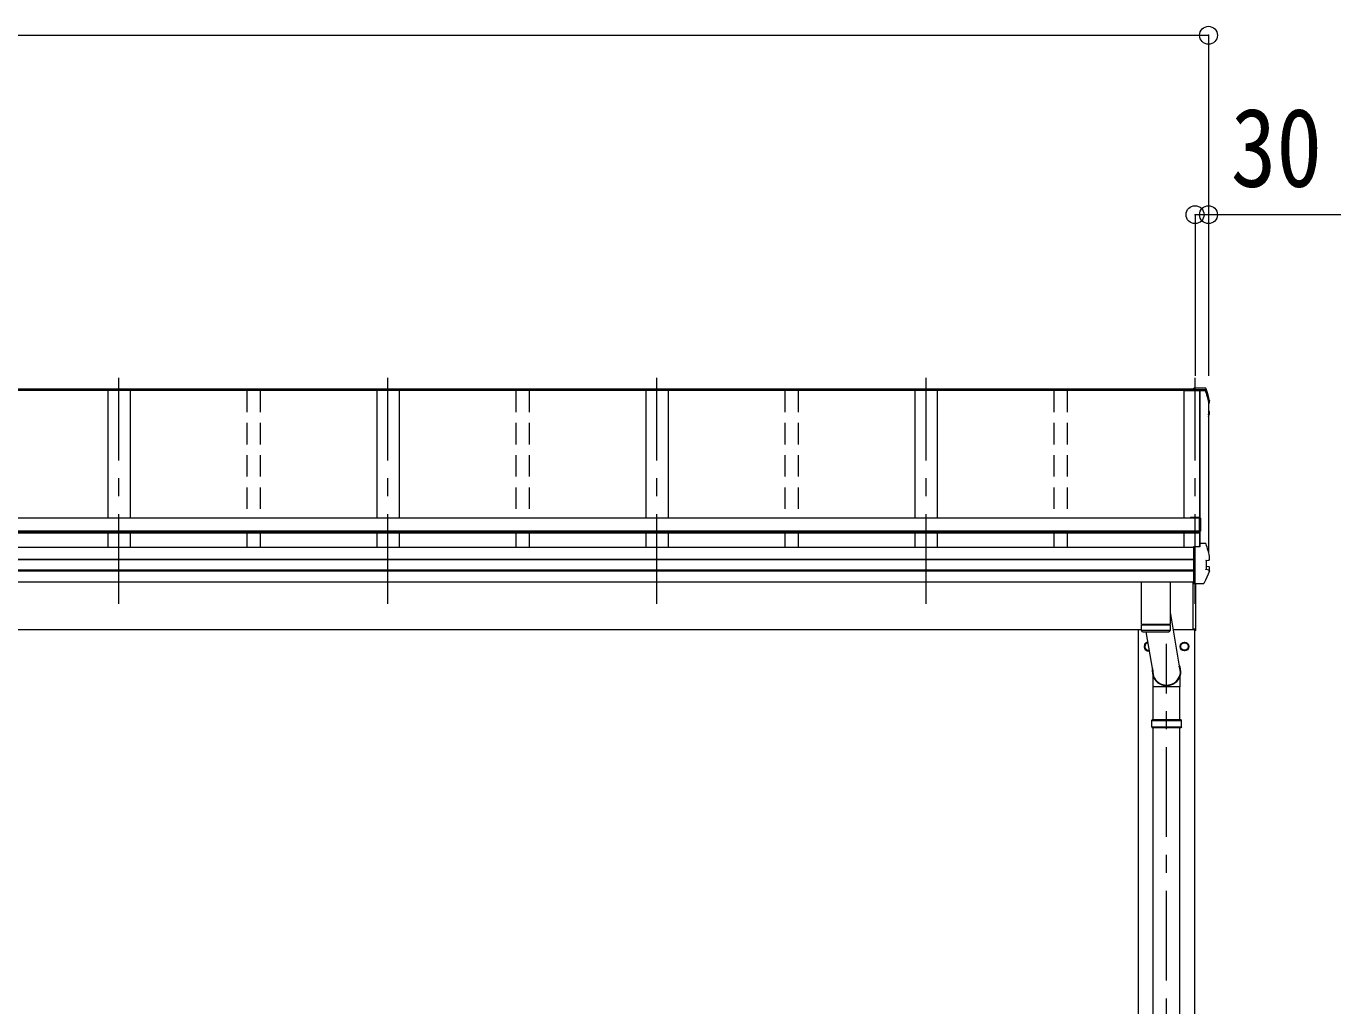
# Model space of a CAD drawing. Units: millimetres at full size, sheet at 1:40; details may follow other scales. Extents: x -11243 to 11243, y -7760 to 7760.
# Drawn here: x -4658 to -1727, y -2904 to -720 of the extents above; entities that cross this region are included whole.
import ezdxf
from ezdxf.enums import TextEntityAlignment as Align

# ---------------------------------------------------------------- set-up
doc = ezdxf.new("R2010")
doc.units = ezdxf.units.MM
doc.header["$LTSCALE"] = 40
doc.header["$PDMODE"] = 32
doc.header["$PDSIZE"] = 40
doc.linetypes.add('CHAIN1', pattern=[8, 5, -1, 1, -1])
doc.linetypes.add('DASHED1', pattern=[1.8, 1.2, -0.6])
doc.layers.add('0-3_ELV2', color=7, linetype='Continuous', lineweight=9)
doc.layers.add('0-6_OTH_LINE', color=6, linetype='Continuous', lineweight=9)
doc.styles.add('ＭＳ ゴシック', font='')
doc.styles.get('ＭＳ ゴシック').set_extended_font_data('MS Gothic')

msp = doc.modelspace()

# ---------------------------------------------------------------- linework, layer by layer
at = {"layer": '0-3_ELV2', "color": 6}
for p, q in [((-2021.79, -740.23), (-2021.79, -1499.23)), ((-2051.79, -1140.23), (-2051.79, -1499.23)), ((-2021.79, -1140.23), (-2021.79, -1499.23)), ((-1726.91, -1140.23), (-2021.79, -1140.23))]:
    msp.add_line(p, q, dxfattribs=at)
at = {"layer": '0-3_ELV2', "color": 5, "linetype": 'CHAIN1'}
for p, q in [((-4451.79, -2008.06), (-4451.79, -1503.88)), ((-3851.79, -2008.06), (-3851.79, -1503.88)), ((-3251.79, -2008.06), (-3251.79, -1503.88)), ((-2651.79, -2008.06), (-2651.79, -1503.88)), ((-2051.79, -2008.06), (-2051.79, -1503.88)), ((-2115.29, -5087.58), (-2115.29, -2097.03))]:
    msp.add_line(p, q, dxfattribs=at)
at = {"layer": '0-3_ELV2', "color": 4}
for p, q in [((-2051.79, -1531.5), (-8051.79, -1531.5)), ((-2051.79, -1532.4), (-8051.79, -1532.4)), ((-2054.79, -1529.23), (-8048.79, -1529.23)), ((-4476.79, -1532.32), (-4476.79, -1816.59)), ((-4426.79, -1532.32), (-4426.79, -1816.59)), ((-3876.79, -1532.32), (-3876.79, -1816.59)), ((-3826.79, -1532.32), (-3826.79, -1816.59)), ((-3276.79, -1532.32), (-3276.79, -1816.59)), ((-3226.79, -1532.32), (-3226.79, -1816.59)), ((-2676.79, -1532.32), (-2676.79, -1816.59)), ((-2626.79, -1532.32), (-2626.79, -1816.59)), ((-2076.79, -1532.32), (-2076.79, -1816.59)), ((-2076.79, -1532.41), (-2028.35, -1532.41)), ((-2029.78, -1527.15), (-2054.79, -1527.15)), ((-2054.79, -1531.5), (-2054.79, -1527.15)), ((-2054.79, -1529.68), (-2040.59, -1529.68)), ((-2051.79, -1532.17), (-2040.96, -1532.17)), ((-2041.49, -1532.41), (-2041.49, -1879.7)), ((-2040.59, -1529.68), (-2040.96, -1532.17)), ((-2040.89, -1532.41), (-2040.89, -1875.75)), ((-2040.59, -1530.77), (-2040.81, -1532.26)), ((-2040.81, -1532.26), (-2040.81, -1531.91)), ((-2040.81, -1532.26), (-2028.39, -1532.26)), ((-2040.59, -1530.77), (-2040.59, -1529.68)), ((-2028.54, -1530.77), (-2040.59, -1530.77)), ((-2029.78, -1527.16), (-2029.78, -1527.15)), ((-2029.78, -1527.15), (-2029.78, -1527.15)), ((-2021.79, -1555.77), (-2021.79, -1892.55)), ((-2021.79, -1558.72), (-2021.1, -1558.59)), ((-2021.79, -1559.07), (-2021.02, -1558.92)), ((-2020.52, -1560.35), (-2021.79, -1560.6)), ((-2021.79, -1578.48), (-2020.95, -1578.59)), ((-2021.79, -1582.58), (-2020.42, -1582.84)), ((-2020.95, -1578.59), (-2020.95, -1578.59)), ((-2019.47, -1559.08), (-2019.47, -1555.03)), ((-2019.37, -1584.11), (-2019.37, -1580.05)), ((-2021.79, -1584.1), (-2020.94, -1584.26)), ((-2041.69, -1816.72), (-8061.89, -1816.72)), ((-2061.69, -1814.56), (-2041.69, -1814.56)), ((-2061.69, -1814.56), (-2061.69, -1816.72)), ((-2061.69, -1816.1), (-2041.69, -1816.1)), ((-2041.69, -1850.61), (-2041.69, -1816.1)), ((-2039.69, -1816.56), (-2039.69, -1846.02)), ((-2041.69, -1845.75), (-8061.89, -1845.75)), ((-2041.69, -1846.02), (-2039.69, -1846.02)), ((-2041.69, -1847.49), (-8061.89, -1847.49)), ((-2041.69, -1850.61), (-8061.89, -1850.61)), ((-4476.79, -1850.61), (-4476.79, -1882.23)), ((-4426.79, -1850.61), (-4426.79, -1882.23)), ((-3876.79, -1850.61), (-3876.79, -1882.23)), ((-3826.79, -1850.61), (-3826.79, -1882.23)), ((-3276.79, -1850.61), (-3276.79, -1882.23)), ((-3226.79, -1850.61), (-3226.79, -1882.23)), ((-2676.79, -1850.61), (-2676.79, -1882.23)), ((-2626.79, -1850.61), (-2626.79, -1882.23)), ((-2076.79, -1850.61), (-2076.79, -1882.09)), ((-2041.54, -1880.05), (-2040.81, -1875.27)), ((-2040.81, -1874.92), (-2040.59, -1873.43)), ((-2040.81, -1874.92), (-2040.81, -1875.27)), ((-2028.54, -1873.43), (-2040.59, -1873.43)), ((-2054.79, -1882.23), (-8048.79, -1882.23)), ((-2054.79, -1880.37), (-2054.79, -1880.05)), ((-2054.79, -1881.67), (-2054.79, -1880.37)), ((-2054.79, -1961.6), (-2054.79, -1881.67)), ((-2041.52, -1880.05), (-2040.96, -1876.37)), ((-2040.96, -1880.05), (-2040.96, -1876.37)), ((-2019.47, -1909.12), (-2019.47, -1901.74)), ((-2054.79, -1908.75), (-8048.79, -1908.75)), ((-2054.79, -1909.64), (-8048.79, -1909.64)), ((-2054.79, -1932.87), (-8048.79, -1932.87)), ((-2054.79, -1934.79), (-8048.79, -1934.79)), ((-2027.35, -1911.37), (-2021.1, -1910.6)), ((-2027.35, -1911.37), (-2027.35, -1911.37)), ((-2020.95, -1932.88), (-2027.35, -1931.19)), ((-2027.35, -1931.19), (-2027.35, -1931.19)), ((-2026.79, -1911.5), (-2026.79, -1930.72)), ((-2020.42, -1925.5), (-2026.38, -1924.34)), ((-2021.1, -1910.6), (-2021.1, -1910.6)), ((-2020.95, -1932.88), (-2020.95, -1932.88)), ((-2019.37, -1934.17), (-2019.37, -1926.77)), ((-2054.79, -1959.83), (-8048.79, -1959.83)), ((-2056.79, -1959.83), (-2056.79, -2064.66)), ((-2054.79, -1962.47), (-2054.79, -1961.6)), ((-2054.79, -1962.47), (-2034.14, -1962.47)), ((-2050.29, -2067.06), (-2050.29, -1962.47)), ((-2049.79, -2066.66), (-2049.79, -1962.47)), ((-2171.08, -2066.06), (-8051.79, -2066.06)), ((-2177.79, -4921.06), (-2177.79, -2066.06)), ((-2051.79, -2066.06), (-2100.55, -2066.06)), ((-2051.79, -2064.66), (-2056.79, -2064.66)), ((-2052.79, -2066.06), (-2052.79, -4921.06)), ((-2051.79, -2067.16), (-2051.79, -2064.66)), ((-2050.29, -2067.06), (-2050.29, -2067.06)), ((-2050.29, -2067.06), (-2050.28, -2067.12)), ((-2163.88, -2102.81), (-2163.78, -2102.81)), ((-2163.88, -2103.31), (-2163.78, -2103.31)), ((-2083.88, -2102.81), (-2083.78, -2102.81)), ((-2083.88, -2103.31), (-2083.78, -2103.31))]:
    msp.add_line(p, q, dxfattribs=at)
at = {"layer": '0-3_ELV2', "color": 4, "linetype": 'DASHED1'}
for p, q in [((-4166.79, -1532.32), (-4166.79, -1816.72)), ((-4136.79, -1532.32), (-4136.79, -1816.72)), ((-3566.79, -1532.32), (-3566.79, -1816.72)), ((-3536.79, -1532.32), (-3536.79, -1816.72)), ((-2966.79, -1532.32), (-2966.79, -1816.72)), ((-2936.79, -1532.32), (-2936.79, -1816.72)), ((-2366.79, -1532.32), (-2366.79, -1816.72)), ((-2336.79, -1532.32), (-2336.79, -1816.72)), ((-4166.79, -1850.61), (-4166.79, -1882.23)), ((-4136.79, -1850.61), (-4136.79, -1882.23)), ((-3566.79, -1850.61), (-3566.79, -1882.23)), ((-3536.79, -1850.61), (-3536.79, -1882.23)), ((-2966.79, -1850.61), (-2966.79, -1882.23)), ((-2936.79, -1850.61), (-2936.79, -1882.23)), ((-2366.79, -1850.61), (-2366.79, -1882.23)), ((-2336.79, -1850.61), (-2336.79, -1882.23))]:
    msp.add_line(p, q, dxfattribs=at)
at = {"layer": '0-3_ELV2'}
for p, q in [((-2171.29, -2053.37), (-2171.29, -1959.83)), ((-2107.29, -1959.83), (-2107.29, -2053.37)), ((-2107.29, -2026.18), (-2086.85, -2147.23)), ((-2171.29, -2053.37), (-2107.29, -2053.37)), ((-2171.29, -2054.37), (-2107.29, -2054.37)), ((-2171.06, -2067.42), (-2171.29, -2054.37)), ((-2107.51, -2067.37), (-2171.06, -2067.37)), ((-2168.06, -2070.37), (-2110.52, -2070.37)), ((-2166.78, -2053.37), (-2166.77, -2054.37)), ((-2145.93, -2155.84), (-2161, -2070.37)), ((-2111.79, -2053.37), (-2111.8, -2054.37)), ((-2107.29, -2054.37), (-2107.51, -2067.42)), ((-2085.14, -2192.78), (-2085.14, -2168.98)), ((-2145.14, -2266.06), (-2145.14, -2192.78)), ((-2117.97, -2193.12), (-2119.1, -2190.01)), ((-2112.37, -2192.49), (-2118.2, -2192.49)), ((-2112.6, -2193.12), (-2117.97, -2193.12)), ((-2112.6, -2193.12), (-2111.47, -2190.01)), ((-2085.14, -2192.78), (-2112.48, -2192.78)), ((-2085.44, -2266.06), (-2085.44, -2192.78)), ((-2148.28, -2268.06), (-2147.28, -2266.06)), ((-2148.28, -2268.06), (-2082.29, -2268.06)), ((-2148.28, -2282.06), (-2148.28, -2268.06)), ((-2148.28, -2282.06), (-2082.29, -2282.06)), ((-2148.28, -2282.06), (-2147.28, -2284.06)), ((-2147.28, -2266.06), (-2083.29, -2266.06)), ((-2083.29, -2284.06), (-2147.28, -2284.06)), ((-2145.14, -3173.56), (-2145.14, -2284.06)), ((-2085.44, -3173.56), (-2085.44, -2284.06)), ((-2082.29, -2268.06), (-2083.29, -2266.06)), ((-2082.29, -2282.06), (-2083.29, -2284.06)), ((-2082.29, -2282.06), (-2082.29, -2268.06))]:
    msp.add_line(p, q, dxfattribs=at)
at = {"layer": '0-3_ELV2', "color": 4}
for points in [[(-2054.79, -1531.18), (-2051.79, -1531.18), (-2051.79, -1532.18)], [(-2026.92, -1528.42), (-2027.04, -1528.13), (-2027.22, -1527.87), (-2027.44, -1527.64), (-2027.69, -1527.46), (-2027.97, -1527.33), (-2028.23, -1527.25), (-2028.47, -1527.21), (-2028.7, -1527.18), (-2028.95, -1527.17), (-2029.24, -1527.15), (-2029.55, -1527.15), (-2029.86, -1527.15)], [(-2019.51, -1554.72), (-2021.83, -1545.87), (-2024.29, -1537.1), (-2026.92, -1528.44)], [(-2019.51, -1554.72), (-2019.47, -1554.98), (-2019.47, -1555.03)], [(-2021.79, -1590.31), (-2020.87, -1588.08), (-2019.46, -1584.59)], [(-2054.79, -1880.05), (-2040.59, -1880.05), (-2040.59, -1873.43)], [(-2019.51, -1901.43), (-2019.47, -1901.69), (-2019.47, -1901.74)], [(-2019.46, -1934.65), (-2022.32, -1941.46), (-2025.26, -1948.2), (-2028.3, -1954.84), (-2031.43, -1961.41)], [(-2027.35, -1911.37), (-2027.44, -1911.4), (-2027.51, -1911.45), (-2027.57, -1911.52), (-2027.62, -1911.62), (-2027.65, -1911.73), (-2027.66, -1911.85)], [(-2027.35, -1931.19), (-2027.44, -1931.15), (-2027.51, -1931.09), (-2027.57, -1931), (-2027.62, -1930.9), (-2027.65, -1930.79), (-2027.66, -1930.67)], [(-2026.79, -1911.5), (-2026.77, -1911.39), (-2026.74, -1911.29)], [(-2021.1, -1910.6), (-2020.87, -1910.53), (-2020.66, -1910.38), (-2020.5, -1910.16), (-2020.37, -1909.89), (-2020.31, -1909.58), (-2020.3, -1909.25), (-2020.35, -1908.92)], [(-2021.02, -1910.58), (-2020.74, -1910.51), (-2020.49, -1910.43), (-2020.26, -1910.34), (-2019.98, -1910.16), (-2019.72, -1909.89), (-2019.54, -1909.55), (-2019.49, -1909.17)], [(-2020.27, -1934.86), (-2020.17, -1934.53), (-2020.15, -1934.18), (-2020.2, -1933.82), (-2020.31, -1933.49), (-2020.48, -1933.2), (-2020.7, -1933), (-2020.95, -1932.88)], [(-2019.47, -1909.17), (-2019.47, -1909.07), (-2019.51, -1908.81)], [(-2019.48, -1934.66), (-2019.4, -1934.5), (-2019.37, -1934.33), (-2019.37, -1934.15)], [(-2034.12, -1962.47), (-2033.74, -1962.47), (-2033.39, -1962.46), (-2033.07, -1962.44), (-2032.8, -1962.4), (-2032.49, -1962.33), (-2032.15, -1962.19), (-2031.85, -1961.97), (-2031.59, -1961.69), (-2031.41, -1961.36)], [(-2050.28, -2067.16), (-2050.29, -2067.16), (-2051.79, -2067.16)], [(-2050.28, -2067.12), (-2050.28, -2067.16), (-2050.28, -2067.16)], [(-2153.67, -2111.94), (-2155.29, -2112.88), (-2163.79, -2107.97), (-2163.79, -2098.15), (-2156.81, -2094.13)]]:
    msp.add_lwpolyline(points, dxfattribs=at)
msp.add_lwpolyline([(-2075.29, -2093.25), (-2066.79, -2098.15), (-2066.79, -2107.97), (-2075.29, -2112.88), (-2083.79, -2107.97), (-2083.79, -2098.15)], close=True, dxfattribs=at)
at = {"layer": '0-3_ELV2'}
msp.add_lwpolyline([(-2118.09, -2192.78), (-2145.44, -2192.78), (-2145.44, -2168.98)], dxfattribs=at)
at = {"layer": '0-3_ELV2', "color": 4}
for radius in [10, 8.5]:
    msp.add_circle((-2075.29, -2103.06), radius, dxfattribs=at)
for centre, radius, start, end in [((-2028.54, -1532.46), 1.7, 17.09071, 90.04324), ((-2504.8, -1678.43), 498.32, 13.87531, 17.05651), ((-2504.79, -1678.43), 499.82, 13.85121, 17.03953), ((-2020.77, -1559.08), 1.3, 280.89642, 13.7954), ((-2020.67, -1584.11), 1.3, 338.33785, 79.1132), ((-2020.67, -1580.05), 1.3, 0.0377, 79.0995), ((-2484.11, -1399.2), 498.64, 337.99835, 338.21754), ((-2484.11, -1399.55), 498.64, 337.99835, 338.25759), ((-2041.69, -1816.56), 2, 0, 90), ((-2028.54, -1875.12), 1.7, 17.09071, 90.04324), ((-2504.79, -2021.09), 499.82, 13.85121, 17.03953), ((-2026.29, -1923.85), 0.499, 180.05239, 259.08482), ((-2020.67, -1926.77), 1.3, 0.0377, 79.0995), ((-2062.43, -2051.99), 12.15, 359.0404, 0.9596), ((-2050.29, -2066.66), 0.5, 270.5, 0), ((-2155.29, -2103.06), 10, 99.72185, 280.27854), ((-2155.29, -2103.06), 8.6, 171.25399, 178.33419), ((-2155.29, -2103.06), 8.6, 181.66581, 188.74601), ((-2155.29, -2103.06), 8.5, 99.67273, 280.32766), ((-2155.29, -2103.06), 8.6, 111.25399, 128.74601), ((-2155.29, -2103.06), 8.6, 231.25399, 248.74601), ((-2075.29, -2103.06), 8.6, 171.25399, 178.33419), ((-2075.29, -2103.06), 8.6, 181.66581, 188.74601), ((-2075.29, -2103.06), 8.6, 111.25399, 128.74601), ((-2075.29, -2103.06), 8.6, 231.25399, 248.74601), ((-2075.29, -2103.06), 8.6, 51.25399, 68.74601), ((-2075.29, -2103.06), 8.6, 291.25399, 308.74601), ((-2075.29, -2103.06), 8.6, 351.25399, 8.74601)]:
    msp.add_arc(centre, radius, start, end, dxfattribs=at)
at = {"layer": '0-3_ELV2'}
for centre, start, end in [((-2168.06, -2067.37), 181, 270), ((-2110.51, -2067.37), 269.95168, 359)]:
    msp.add_arc(centre, 3, start, end, dxfattribs=at)
for major_axis, ratio, start_param, end_param in [((31.85, 0), 0.984694, 2.9335503, 6.7858594), ((30.8, 0), 0.983336, 3.0411421, 6.6778673)]:
    msp.add_ellipse((-2115.29, -2158.87), major_axis=major_axis, ratio=ratio, start_param=start_param, end_param=end_param, dxfattribs=at)
at = {"layer": '0-3_ELV2', "color": 6}
for p in [(-2021.79, -740.23), (-2051.79, -1140.23), (-2021.79, -1140.23)]:
    msp.add_point(p, dxfattribs=at)
at = {"layer": '0-6_OTH_LINE'}
for p, q in [((-8081.79, -740.23), (-2021.79, -740.23)), ((-2021.79, -1140.23), (-2051.79, -1140.23))]:
    msp.add_line(p, q, dxfattribs=at)

# ---------------------------------------------------------------- texts
at = {"layer": '0-3_ELV2', "style": 'ＭＳ ゴシック', "width": 0.85}
msp.add_text('30', height=176, dxfattribs=at).set_placement((-1972.09, -1131.01), align=Align.BOTTOM_LEFT)

doc.saveas('drawing.dxf')
